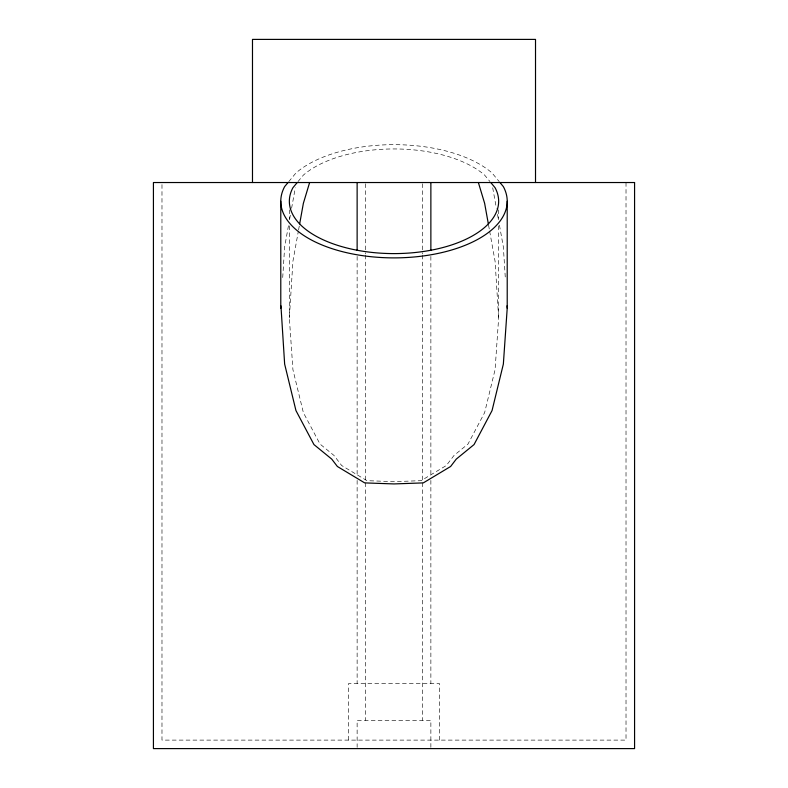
<?xml version="1.0" encoding="UTF-8"?>
<svg xmlns="http://www.w3.org/2000/svg" width="788" height="788" viewBox="0 0 788 788"><rect width="100%" height="100%" fill="white"/><g stroke="black" fill="none" stroke-linecap="round" stroke-linejoin="round"><path stroke-width="0.59" stroke-dasharray="3.94 2.96" d="M282.715 277.563L284.645 246.88L288.556 225.161M498.646 225.851L498.646 318.027L495.081 369.641L484.63 412.616L468.003 444.028L454.046 455.425L446.323 465.521L421.087 480.68L394 481.635L366.913 480.68L341.677 465.521L333.954 455.425L319.997 444.028L303.37 412.616L292.919 369.641L289.354 318.027L292.919 261.291L298.366 231.101M289.649 219.133L290.516 214.306M291.599 208.278L295.303 187.771M298.583 229.889L299.45 225.063M288.753 181.664L295.953 172.966A113.216 56.608 0 0 1 492.047 172.966L499.247 181.664M297.992 181.604L303.37 175.113A104.646 52.323 0 0 1 484.63 175.113L490.008 181.604M492.697 187.771L496.401 208.278M497.484 214.306L498.351 219.133M499.444 225.161L503.355 246.88L505.285 277.563M488.55 225.063L489.417 229.889M489.634 231.101L495.081 261.291L498.646 318.027M626.017 182.53L626.017 740.109L161.983 740.109L161.983 182.53M498.646 209.874L498.646 219.704M439.428 740.109L439.428 683.501L348.572 683.501L348.572 740.109M430.869 256.386L430.869 475.479M430.869 480.404L430.869 683.501M430.869 747.369L430.869 720.301L357.131 720.301L357.131 747.369M422.299 183.762L422.299 253.903M422.299 255.135L422.299 720.301M365.701 183.762L365.701 253.903M365.701 255.135L365.701 720.301M357.131 256.386L357.131 475.479M357.131 480.404L357.131 683.501M289.354 209.874L289.354 219.704M289.354 225.851L289.354 318.027"/><path stroke-width="1.18" d="M507.216 201.275L507.216 308.246L503.355 364.086L492.047 410.578L474.051 444.57L456.262 459.108L450.608 466.496L423.304 482.896L394 483.93L364.696 482.896L337.392 466.496L331.738 459.108L313.949 444.57L295.953 410.578L284.645 364.086L280.942 305.793M299.667 223.851L303.37 203.314L309.625 182.53M288.034 182.53L284.645 186.618A113.216 56.608 0 0 0 394 257.883A113.216 56.608 0 0 0 503.355 186.618L499.966 182.53M297.224 182.53L292.919 187.731A104.646 52.323 0 0 0 394 253.598A104.646 52.323 0 0 0 495.081 187.731L490.776 182.53M478.375 182.53L484.63 203.314L488.333 223.851M507.058 305.793L507.216 308.246M535.515 182.53L535.515 39.4L252.485 39.4L252.485 182.53M430.869 182.53L430.869 250.229M357.131 182.53L357.131 250.229M280.784 201.275L280.784 308.246M634.576 182.53L153.424 182.53L153.424 748.6L634.576 748.6L634.576 182.53"/></g></svg>
